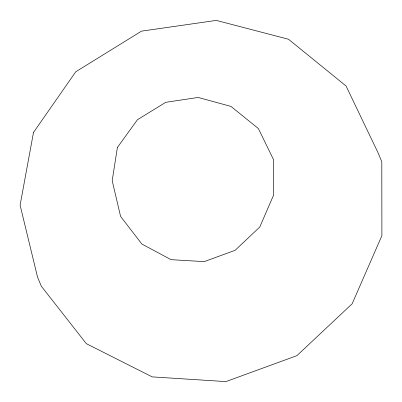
<?xml version="1.0" encoding="UTF-8"?>
<svg xmlns="http://www.w3.org/2000/svg" width="402" height="402" viewBox="0 0 402 402"><rect width="100%" height="100%" fill="white"/><g stroke="black" fill="none" stroke-linecap="round" stroke-linejoin="round"><path stroke-width="0.6" d="M117.379 147.499L112.198 180.714L120.59 216.412L141.861 244.039L171.076 259.672L204.216 261.617L235.105 250.325L259.798 227.009L273.722 194.799L273.601 159.81L258.365 128.545L230.929 106.379L198.121 97.455L165.76 102.309L137.419 119.736L117.379 147.499M33.497 132.439L20.1 205.176L37.557 277.189L41.331 286.249L86.34 343.665L152.197 376.88L225.924 381.593L296.917 355.644L352.137 303.806L381.9 235.642L381.805 161.81L378.031 152.745L346.087 86.033L288.495 39.245L216.291 20.407L141.519 31.15L75.752 71.772L33.497 132.439"/></g></svg>
